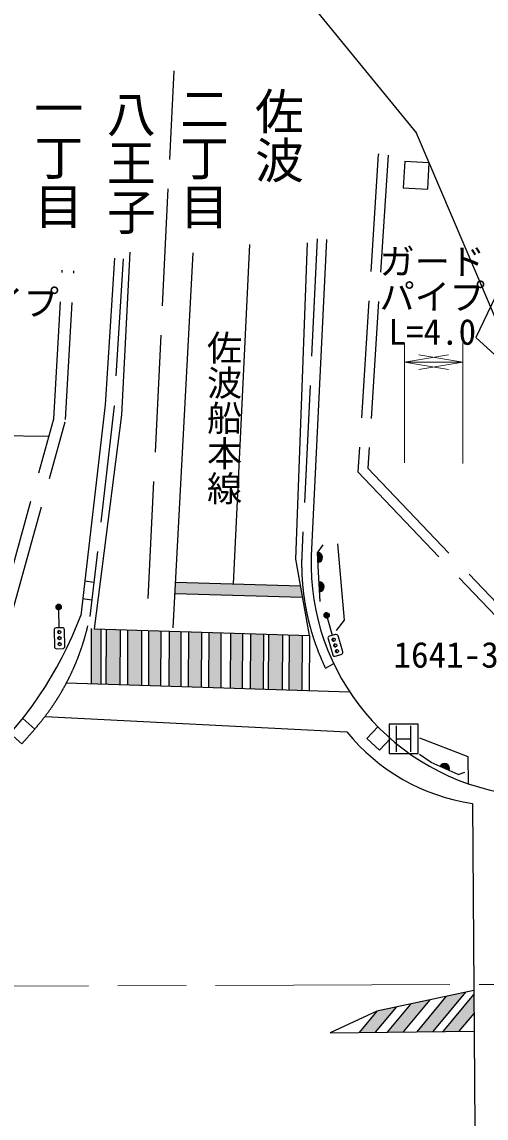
# Model space of a CAD drawing. Units: millimetres, scale not verified. Extents: x -55602354 to 84056675, y -218924267 to 380000.
# Drawn here: x 515950 to 539713, y 267833 to 323916 of the extents above; entities that cross this region are included whole.
import ezdxf
from ezdxf.enums import TextEntityAlignment as Align

# ---------------------------------------------------------------- set-up
doc = ezdxf.new("R2010")
doc.units = ezdxf.units.MM
doc.header["$LTSCALE"] = 1000
doc.linetypes.add('CHAIN', pattern=[18.5, 12, -1.5, 3.5, -1.5])
doc.linetypes.add('DASHED', pattern=[7.5, 6, -1.5])
for name, color, linetype, lineweight in [('M-BGD', 7, 'Continuous', 25), ('M-BGD-EXST', 7, 'Continuous', 25), ('M-BMK', 2, 'CHAIN', 13), ('M-STR-HTXT', 7, 'Continuous', 13), ('M-STR-STRC', 7, 'Continuous', 25)]:
    doc.layers.add(name, color=color, linetype=linetype, lineweight=lineweight)
doc.layers.add('M-BMK-HTXT', color=7, linetype='Continuous')
doc.styles.add('@ＭＳ ゴシック', font='')
doc.styles.add('ＭＳ ゴシック', font='')
doc.styles.get('@ＭＳ ゴシック').set_extended_font_data('@MS Gothic')
doc.styles.get('ＭＳ ゴシック').set_extended_font_data('MS Gothic')

# ---------------------------------------------------------------- blocks, each defined once
blk = doc.blocks.new('open_arrow')
at = {"color": 0, "linetype": 'Continuous', "lineweight": -2}
blk.add_lwpolyline([(7.5, 1.25), (0, 0), (7.5, -1.25)], dxfattribs=at)

msp = doc.modelspace()

# ---------------------------------------------------------------- hatches: boundary and pattern name
at = {"layer": 'M-BGD'}
for points in [[(531080, 296760), (531107, 296261), (531112, 296261), (531116, 296261), (531120, 296262), (531125, 296262), (531129, 296263), (531133, 296264), (531138, 296264), (531142, 296265), (531146, 296266), (531151, 296267), (531155, 296268), (531159, 296269), (531163, 296270), (531167, 296272), (531172, 296273), (531176, 296274), (531180, 296276), (531184, 296277), (531188, 296279), (531192, 296281), (531196, 296282), (531200, 296284), (531204, 296286), (531208, 296288), (531212, 296290), (531215, 296292), (531219, 296294), (531223, 296297), (531227, 296299), (531230, 296301), (531234, 296304), (531238, 296306), (531241, 296309), (531245, 296311), (531248, 296314), (531251, 296317), (531255, 296319), (531258, 296322), (531261, 296325), (531265, 296328), (531268, 296331), (531271, 296334), (531274, 296337), (531277, 296340), (531280, 296344), (531283, 296347), (531286, 296350), (531288, 296354), (531291, 296357), (531294, 296361), (531296, 296364), (531299, 296368), (531301, 296371), (531304, 296375), (531306, 296379), (531308, 296382), (531310, 296386), (531313, 296390), (531315, 296394), (531317, 296398), (531319, 296401), (531320, 296405), (531322, 296409), (531324, 296413), (531326, 296417), (531327, 296422), (531329, 296426), (531330, 296430), (531332, 296434), (531333, 296438), (531334, 296442), (531335, 296446), (531336, 296451), (531337, 296455), (531338, 296459), (531339, 296463), (531340, 296468), (531341, 296472), (531341, 296476), (531342, 296481), (531342, 296485), (531343, 296489), (531343, 296494), (531343, 296498), (531344, 296502), (531344, 296507), (531344, 296511), (531344, 296516), (531343, 296520), (531343, 296524), (531343, 296529), (531343, 296533), (531342, 296537), (531342, 296542), (531341, 296546), (531340, 296550), (531340, 296555), (531339, 296559), (531338, 296563), (531337, 296567), (531336, 296572), (531335, 296576), (531334, 296580), (531333, 296584), (531331, 296588), (531330, 296593), (531328, 296597), (531327, 296601), (531325, 296605), (531324, 296609), (531322, 296613), (531320, 296617), (531318, 296621), (531316, 296625), (531314, 296628), (531312, 296632), (531310, 296636), (531308, 296640), (531305, 296644), (531303, 296647), (531301, 296651), (531298, 296654), (531296, 296658), (531293, 296661), (531290, 296665), (531288, 296668), (531285, 296672), (531282, 296675), (531279, 296678), (531276, 296681), (531273, 296685), (531270, 296688), (531267, 296691), (531264, 296694), (531260, 296697), (531257, 296700), (531254, 296702), (531250, 296705), (531247, 296708), (531244, 296711), (531240, 296713), (531236, 296716), (531233, 296718), (531229, 296721), (531226, 296723), (531222, 296725), (531218, 296727), (531214, 296729), (531210, 296732), (531207, 296734), (531203, 296735), (531199, 296737), (531195, 296739), (531191, 296741), (531187, 296743), (531183, 296744), (531179, 296746), (531174, 296747), (531170, 296748), (531166, 296750), (531162, 296751), (531158, 296752), (531153, 296753), (531149, 296754), (531145, 296755), (531141, 296756), (531136, 296757), (531132, 296758), (531128, 296758), (531123, 296759), (531119, 296759), (531115, 296760), (531110, 296760), (531106, 296760), (531102, 296760), (531097, 296760), (531093, 296760), (531089, 296760), (531084, 296760)], [(531162, 295262), (531190, 294763), (531194, 294763), (531199, 294764), (531203, 294764), (531207, 294765), (531212, 294765), (531216, 294766), (531220, 294767), (531224, 294767), (531229, 294768), (531233, 294769), (531237, 294770), (531241, 294771), (531246, 294773), (531250, 294774), (531254, 294775), (531258, 294777), (531262, 294778), (531266, 294780), (531270, 294781), (531274, 294783), (531278, 294785), (531282, 294786), (531286, 294788), (531290, 294790), (531294, 294792), (531298, 294794), (531302, 294797), (531305, 294799), (531309, 294801), (531313, 294803), (531316, 294806), (531320, 294808), (531324, 294811), (531327, 294813), (531331, 294816), (531334, 294819), (531337, 294822), (531341, 294825), (531344, 294827), (531347, 294830), (531350, 294833), (531353, 294836), (531356, 294840), (531359, 294843), (531362, 294846), (531365, 294849), (531368, 294853), (531371, 294856), (531373, 294859), (531376, 294863), (531379, 294866), (531381, 294870), (531384, 294874), (531386, 294877), (531388, 294881), (531391, 294885), (531393, 294888), (531395, 294892), (531397, 294896), (531399, 294900), (531401, 294904), (531403, 294908), (531405, 294912), (531406, 294916), (531408, 294920), (531410, 294924), (531411, 294928), (531413, 294932), (531414, 294936), (531415, 294940), (531417, 294944), (531418, 294949), (531419, 294953), (531420, 294957), (531421, 294961), (531422, 294966), (531422, 294970), (531423, 294974), (531424, 294979), (531424, 294983), (531425, 294987), (531425, 294992), (531426, 294996), (531426, 295000), (531426, 295005), (531426, 295009), (531426, 295013), (531426, 295018), (531426, 295022), (531426, 295026), (531425, 295031), (531425, 295035), (531425, 295040), (531424, 295044), (531424, 295048), (531423, 295053), (531422, 295057), (531421, 295061), (531420, 295065), (531420, 295070), (531418, 295074), (531417, 295078), (531416, 295082), (531415, 295086), (531414, 295091), (531412, 295095), (531411, 295099), (531409, 295103), (531408, 295107), (531406, 295111), (531404, 295115), (531402, 295119), (531400, 295123), (531399, 295127), (531396, 295131), (531394, 295135), (531392, 295138), (531390, 295142), (531388, 295146), (531385, 295149), (531383, 295153), (531380, 295157), (531378, 295160), (531375, 295164), (531373, 295167), (531370, 295171), (531367, 295174), (531364, 295177), (531361, 295181), (531358, 295184), (531355, 295187), (531352, 295190), (531349, 295193), (531346, 295196), (531343, 295199), (531340, 295202), (531336, 295205), (531333, 295207), (531329, 295210), (531326, 295213), (531322, 295215), (531319, 295218), (531315, 295220), (531312, 295223), (531308, 295225), (531304, 295227), (531301, 295230), (531297, 295232), (531293, 295234), (531289, 295236), (531285, 295238), (531281, 295240), (531277, 295241), (531273, 295243), (531269, 295245), (531265, 295246), (531261, 295248), (531257, 295249), (531253, 295251), (531249, 295252), (531244, 295253), (531240, 295254), (531236, 295255), (531232, 295256), (531227, 295257), (531223, 295258), (531219, 295259), (531215, 295260), (531210, 295260), (531206, 295261), (531202, 295261), (531197, 295262), (531193, 295262), (531188, 295262), (531184, 295263), (531180, 295263), (531175, 295263), (531171, 295263), (531167, 295263)], [(537362, 285824), (537820, 285622), (537822, 285626), (537823, 285630), (537825, 285634), (537826, 285639), (537828, 285643), (537829, 285647), (537830, 285651), (537832, 285655), (537833, 285659), (537834, 285664), (537835, 285668), (537836, 285672), (537837, 285676), (537837, 285681), (537838, 285685), (537839, 285689), (537839, 285694), (537840, 285698), (537840, 285702), (537841, 285707), (537841, 285711), (537841, 285715), (537841, 285720), (537841, 285724), (537841, 285728), (537841, 285733), (537841, 285737), (537840, 285742), (537840, 285746), (537840, 285750), (537839, 285755), (537839, 285759), (537838, 285763), (537837, 285768), (537836, 285772), (537836, 285776), (537835, 285780), (537834, 285785), (537832, 285789), (537831, 285793), (537830, 285797), (537829, 285801), (537827, 285805), (537826, 285810), (537824, 285814), (537823, 285818), (537821, 285822), (537819, 285826), (537817, 285830), (537815, 285834), (537814, 285838), (537812, 285841), (537809, 285845), (537807, 285849), (537805, 285853), (537803, 285856), (537800, 285860), (537798, 285864), (537795, 285867), (537793, 285871), (537790, 285874), (537788, 285878), (537785, 285881), (537782, 285885), (537779, 285888), (537776, 285891), (537773, 285894), (537770, 285898), (537767, 285901), (537764, 285904), (537761, 285907), (537758, 285910), (537755, 285913), (537751, 285915), (537748, 285918), (537744, 285921), (537741, 285923), (537737, 285926), (537734, 285929), (537730, 285931), (537727, 285933), (537723, 285936), (537719, 285938), (537715, 285940), (537712, 285942), (537708, 285944), (537704, 285946), (537700, 285948), (537696, 285950), (537692, 285952), (537688, 285954), (537684, 285955), (537680, 285957), (537676, 285959), (537672, 285960), (537668, 285961), (537663, 285963), (537659, 285964), (537655, 285965), (537651, 285966), (537647, 285967), (537642, 285968), (537638, 285969), (537634, 285970), (537629, 285970), (537625, 285971), (537621, 285972), (537616, 285972), (537612, 285972), (537608, 285973), (537603, 285973), (537599, 285973), (537595, 285973), (537590, 285973), (537586, 285973), (537582, 285973), (537577, 285973), (537573, 285973), (537569, 285972), (537564, 285972), (537560, 285971), (537556, 285971), (537551, 285970), (537547, 285969), (537543, 285969), (537538, 285968), (537534, 285967), (537530, 285966), (537526, 285965), (537521, 285963), (537517, 285962), (537513, 285961), (537509, 285959), (537505, 285958), (537501, 285956), (537497, 285955), (537493, 285953), (537489, 285951), (537485, 285950), (537481, 285948), (537477, 285946), (537473, 285944), (537469, 285942), (537465, 285939), (537462, 285937), (537458, 285935), (537454, 285933), (537451, 285930), (537447, 285928), (537444, 285925), (537440, 285923), (537437, 285920), (537433, 285917), (537430, 285914), (537427, 285911), (537423, 285909), (537420, 285906), (537417, 285903), (537414, 285900), (537411, 285896), (537408, 285893), (537405, 285890), (537402, 285887), (537399, 285883), (537396, 285880), (537394, 285877), (537391, 285873), (537388, 285870), (537386, 285866), (537383, 285862), (537381, 285859), (537379, 285855), (537376, 285851), (537374, 285848), (537372, 285844), (537370, 285840), (537368, 285836), (537366, 285832), (537364, 285828)]]:
    msp.add_hatch(color=256, dxfattribs=at).paths.add_polyline_path(points)
at = {"layer": 'M-BGD-EXST'}
for points in [[(517833, 293851, 1), (517826, 294117, 0.41421), (517697, 293981, 0.41421)], [(531587, 293426, 0.41421), (531678, 293591, 0.41421), (531513, 293682, 1)], [(517862, 292771, 0.41421), (517784, 292689, 0.41421)], [(517870, 292465, 0.41421), (517792, 292383, 0.41421)], [(517878, 292158, 0.41421), (517800, 292076, 0.41421)]]:
    msp.add_hatch(color=256, dxfattribs=at).paths.add_polyline_path(points)
h = msp.add_hatch(color=256, dxfattribs=at)
edge = h.paths.add_edge_path()
edge.add_ellipse((531910, 292312), major_axis=(-79.4, -9.8), ratio=1, start_angle=-80.8506, end_angle=99.1494)
h = msp.add_hatch(color=256, dxfattribs=at)
edge = h.paths.add_edge_path()
edge.add_ellipse((531996, 292018), major_axis=(-79.4, -9.8), ratio=1, start_angle=-80.8506, end_angle=99.1494)
h = msp.add_hatch(color=256, dxfattribs=at)
edge = h.paths.add_edge_path()
edge.add_ellipse((532081, 291723), major_axis=(-79.4, -9.8), ratio=1, start_angle=-80.8506, end_angle=99.1494)
at = {"layer": 'M-STR-STRC'}
for points in [[(-55594916, -215317041, 1), (-55594610, -215317070, 1), (-55594305, -215317098, 1), (-55580797, -215307366, 0.41421), (-55580889, -215307431, 0.41421), (-55580745, -215307064, 0.41421), (-55580837, -215307129, 0.41421), (-55580692, -215306761, 0.41421), (-55580785, -215306827, 0.41421), (-55566345, -215305448, 1), (-55566384, -215305752, 1), (-55566423, -215306056, 1), (-55597548, -215332337, 0.41421), (-55597635, -215332409, 0.41421), (-55597517, -215332032, 0.41421), (-55597604, -215332103, 0.41421), (-55597486, -215331727, 0.41421), (-55597573, -215331798, 0.41421), (-55585677, -215342470, 0.41421), (-55585743, -215342562, 0.41421), (-55585726, -215342167, 0.41421), (-55585792, -215342259, 0.41421), (-55585774, -215341865, 0.41421), (-55585841, -215341956, 0.41421), (-55571762, -215344566, 1), (-55571732, -215344261, 1), (-55571703, -215343956, 1), (-55559075, -215335789, 1), (-55559380, -215335758, 1), (-55559685, -215335727, 1), (-55555688, -215322973, 1), (-55555727, -215323277, 1), (-55555767, -215323581, 1), (-55393271, -215354691, 1), (-55393233, -215354387, 1), (-55393196, -215354083, 1), (-55410449, -215351682, 1), (-55410411, -215351378, 1), (-55410374, -215351073, 1), (-55407336, -215338454, 1), (-55407557, -215338427, 1), (-55407777, -215338399, 1), (-55271677, -215370690, 1), (-55271982, -215370659, 1), (-55272287, -215370628, 1), (-55266346, -215358322, 1), (-55266377, -215358627, 1), (-55266407, -215358932, 1), (-55289179, -215367259, 1), (-55289140, -215366955, 1), (-55289100, -215366651, 1), (571140, 349427, -0.39598), (571140, 349427), (571140, 348155), (571851, 348154), (573112, 350484, 0.38568), (573112, 350484)], [(530321, 294492), (530218, 295073), (523812, 295255), (523781, 294678)], [(519984, 290040), (519995, 292858), (519646, 292869), (519498, 292874), (519487, 290055)], [(520967, 290010), (520978, 292828), (520260, 292850), (520248, 290032)], [(522066, 289976), (522077, 292794), (521359, 292816), (521347, 289998)], [(523049, 289945), (523060, 292764), (522437, 292783), (522425, 289965)], [(524078, 289913), (524089, 292732), (523487, 292750), (523475, 289932)], [(525125, 289881), (525136, 292699), (524481, 292720), (524469, 289901)], [(526129, 289850), (526140, 292668), (525517, 292688), (525505, 289869)], [(527234, 289816), (527246, 292634), (526626, 292653), (526614, 289835)], [(528301, 289783), (528312, 292601), (527644, 292622), (527632, 289804)], [(529274, 289753), (529285, 292571), (528566, 292593), (528554, 289775)], [(530280, 289722), (530292, 292540), (529624, 292561), (529612, 289742)], [(537002, 272258), (538684, 274279), (537692, 274065), (536180, 272248)], [(536846, 273882), (535854, 273668), (534658, 272231), (535480, 272240)], [(538331, 272273), (539095, 273191), (539088, 274159), (537510, 272263)], [(534055, 272224), (535125, 273510), (534133, 273296), (533233, 272215)]]:
    msp.add_hatch(color=256, dxfattribs=at).paths.add_polyline_path(points)

# ---------------------------------------------------------------- linework, layer by layer
at = {"layer": 'M-BGD', "linetype": 'DASHED'}
for p, q in [((522412, 294410), (523741, 321415)), ((534196, 317136), (533149, 300896)), ((534695, 317104), (533662, 301083)), ((531066, 312813), (530276, 296614)), ((521140, 311794), (520665, 304302)), ((517584, 303610), (518016, 311223)), ((518183, 303576), (518615, 311189)), ((520681, 304276), (519427, 293495)), ((514808, 293621), (517584, 303610)), ((515350, 293330), (518162, 303450)), ((533149, 300896), (542615, 290981)), ((533662, 301083), (542828, 291482))]:
    msp.add_line(p, q, dxfattribs=at)
at = {"layer": 'M-BGD'}
for p, q in [((534234, 317136), (534196, 317136)), ((535554, 316798), (535471, 315427)), ((535554, 316798), (536789, 316721)), ((536789, 316723), (536706, 315352)), ((535471, 315427), (536706, 315352)), ((542325, 314354), (539193, 307770)), ((531547, 312790), (530757, 296591)), ((520687, 311823), (520213, 304331)), ((539193, 307770), (540719, 306365)), ((520213, 304331), (518958, 293549)), ((507782, 302824), (517339, 302727)), ((531080, 296760), (531369, 297160)), ((531135, 295762), (531080, 296760)), ((532098, 297220), (532451, 293302)), ((531217, 294264), (531135, 295762)), ((519164, 295322), (519632, 295260)), ((519059, 294416), (519527, 294354)), ((532451, 293302), (532039, 292787)), ((531485, 290860), (531911, 291085)), ((515994, 288284), (516607, 287736)), ((515950, 286977), (516607, 287736)), ((533611, 287260), (534175, 287853)), ((515349, 287514), (515950, 286977)), ((533611, 287260), (534251, 286650)), ((534251, 286650), (534819, 287246)), ((536301, 287283), (538780, 286340)), ((536905, 286026), (536311, 286441)), ((538780, 286340), (538803, 284940)), ((538277, 285420), (536905, 286026)), ((538277, 285420), (538618, 285527))]:
    msp.add_line(p, q, dxfattribs=at)
for centre, radius, start, end in [((531094, 296510), 250, 273.1502, 93.1502), ((542671, 296214), 11920, 178.1884, 261.7785), ((531176, 295013), 250, 273.1502, 93.1502), ((501002, 300191), 19145, 284.4777, 339.7028), ((537591, 285723), 250, 336.1791, 156.179)]:
    msp.add_arc(centre, radius, start, end, dxfattribs=at)
at = {"layer": 'M-BGD', "linetype": 'DASHED'}
for centre, radius, start, end in [((542671, 296214), 12401, 178.1884, 205.5794), ((507385, 295823), 12265, 318.7531, 349.0593)]:
    msp.add_arc(centre, radius, start, end, dxfattribs=at)
at = {"layer": 'M-BGD-EXST'}
for p, q in [((517858, 292918), (517833, 293851)), ((531847, 292530), (531587, 293426)), ((517594, 292804), (517616, 291951)), ((518018, 292922), (517698, 292914)), ((518149, 291965), (518127, 292818)), ((531621, 292353), (531859, 291534)), ((532001, 292575), (531694, 292485)), ((532371, 291682), (532133, 292502)), ((517726, 291848), (518046, 291856)), ((531991, 291461), (532298, 291550)), ((534743, 287979), (534743, 286493)), ((536229, 287979), (534743, 287979)), ((535114, 287905), (535114, 286567)), ((535858, 286567), (535858, 287905)), ((536229, 286493), (536229, 287979)), ((535114, 287236), (535858, 287236)), ((534743, 286493), (536229, 286493))]:
    msp.add_line(p, q, dxfattribs=at)
for points in [[(517833, 293851, 1), (517826, 294117, 0.41421), (517697, 293981, 0.41421)], [(531587, 293426, 0.41421), (531678, 293591, 0.41421), (531513, 293682, 1)], [(517862, 292771, 0.41421), (517784, 292689, 0.41421)], [(517870, 292465, 0.41421), (517792, 292383, 0.41421)], [(517878, 292158, 0.41421), (517800, 292076, 0.41421)]]:
    msp.add_lwpolyline(points, format="xyb", close=True, dxfattribs=at)
for centre, radius in [((517830, 293984), 133), ((531550, 293554), 133), ((517864, 292691), 80), ((517872, 292385), 80), ((531910, 292312), 80), ((517880, 292078), 80), ((531996, 292018), 80), ((532081, 291723), 80)]:
    msp.add_circle(centre, radius, dxfattribs=at)
for centre, radius, start, end in [((517701, 292807), 107, 91.4992, 181.4991), ((518021, 292816), 107, 1.4991, 91.4992), ((531723, 292383), 107, 106.1856, 196.1856), ((531910, 292312), 80, 106.1856, 286.1856), ((532031, 292472), 107, 16.1856, 106.1856), ((517723, 291954), 107, 181.4991, 271.4991), ((518043, 291963), 107, 271.4991, 1.4991), ((531996, 292018), 80, 106.1856, 286.1856), ((532081, 291723), 80, 106.1856, 286.1856), ((532268, 291653), 107, 286.1856, 16.1856), ((531961, 291564), 107, 196.1856, 286.1856)]:
    msp.add_arc(centre, radius, start, end, dxfattribs=at)
at = {"layer": 'M-BMK'}
msp.add_line((574858, 274782), (476342, 274463), dxfattribs=at)
at = {"layer": 'M-STR-HTXT'}
for p, q in [((535543, 301362), (535543, 307502)), ((538519, 301317), (538519, 307502)), ((535543, 306502), (538519, 306502))]:
    msp.add_line(p, q, dxfattribs=at)
at = {"layer": 'M-STR-STRC'}
for p, q in [((527613, 328656), (536148, 318223)), ((549840, 286129), (536148, 318223)), ((526786, 295171), (527613, 312535)), ((529976, 296432), (530565, 312608)), ((521480, 312137), (521053, 303809)), ((523687, 292909), (524711, 312104)), ((521053, 303809), (519646, 292869)), ((530670, 292528), (529976, 296432)), ((523812, 295255), (530218, 295073)), ((523781, 294678), (530321, 294492)), ((519498, 292874), (519487, 290055)), ((519646, 292869), (530670, 292528)), ((519995, 292858), (519984, 290040)), ((520260, 292850), (520248, 290032)), ((520978, 292828), (520967, 290010)), ((521359, 292816), (521347, 289998)), ((522077, 292794), (522066, 289976)), ((522437, 292783), (522425, 289965)), ((523060, 292764), (523049, 289945)), ((523487, 292750), (523475, 289932)), ((524089, 292732), (524078, 289913)), ((524481, 292720), (524469, 289901)), ((525136, 292699), (525125, 289881)), ((525517, 292688), (525505, 289869)), ((526140, 292668), (526129, 289850)), ((526626, 292653), (526614, 289835)), ((527246, 292634), (527234, 289816)), ((527644, 292622), (527632, 289804)), ((528312, 292601), (528301, 289783)), ((528566, 292593), (528554, 289775)), ((529285, 292571), (529274, 289753)), ((529624, 292561), (529612, 289742)), ((530292, 292540), (530280, 289722)), ((530670, 292528), (530658, 289710)), ((518230, 290094), (532724, 289646)), ((517133, 288380), (532576, 287595)), ((539012, 283933), (539141, 267335)), ((539086, 274366), (534128, 273295)), ((537002, 272258), (538684, 274279)), ((535480, 272240), (536846, 273882)), ((536180, 272248), (537692, 274065)), ((537510, 272263), (539088, 274159)), ((534128, 273295), (531724, 272197)), ((533233, 272215), (534133, 273296)), ((534055, 272224), (535125, 273510)), ((534658, 272231), (535854, 273668)), ((538331, 272273), (539095, 273191)), ((531724, 272197), (539103, 272282))]:
    msp.add_line(p, q, dxfattribs=at)
msp.add_arc((540517, 294066), 10244, 219.1791, 261.5519, dxfattribs=at)

# ---------------------------------------------------------------- block references
at = {"layer": 'M-STR-HTXT', "xscale": 300, "yscale": 300}
msp.add_blockref('open_arrow', (535543, 306502), dxfattribs=at)
at = {"layer": 'M-STR-HTXT', "xscale": 300, "yscale": 300, "rotation": 180}
msp.add_blockref('open_arrow', (538519, 306502), dxfattribs=at)

# ---------------------------------------------------------------- texts
at = {"layer": 'M-BMK-HTXT', "style": '@ＭＳ ゴシック'}
for s, height, p in [('二丁目', 1833, (523796, 320735)), ('佐波', 1833, (527635, 320611)), ('八王子', 1833, (520051, 320467)), ('一丁目', 1833, (516336, 320761)), ('佐波船本線', 1320, (525246, 308163))]:
    msp.add_text(s, height=height, rotation=270, dxfattribs=at).set_placement(p, align=Align.BOTTOM_LEFT)
at = {"layer": 'M-BMK-HTXT', "style": 'ＭＳ ゴシック'}
msp.add_text('1641-3', height=1320, dxfattribs=at).set_placement((534973, 290481), align=Align.BOTTOM_LEFT)
at = {"layer": 'M-STR-HTXT', "style": 'ＭＳ ゴシック'}
for s, p in [('ガード', (536958, 310602)), ('ガードパイプ', (512443, 308499)), ('パイプ', (536958, 308802)), ('L=4.0', (536958, 307002))]:
    msp.add_text(s, height=1320, dxfattribs=at).set_placement(p, align=Align.BOTTOM_CENTER)

doc.saveas('drawing.dxf')
